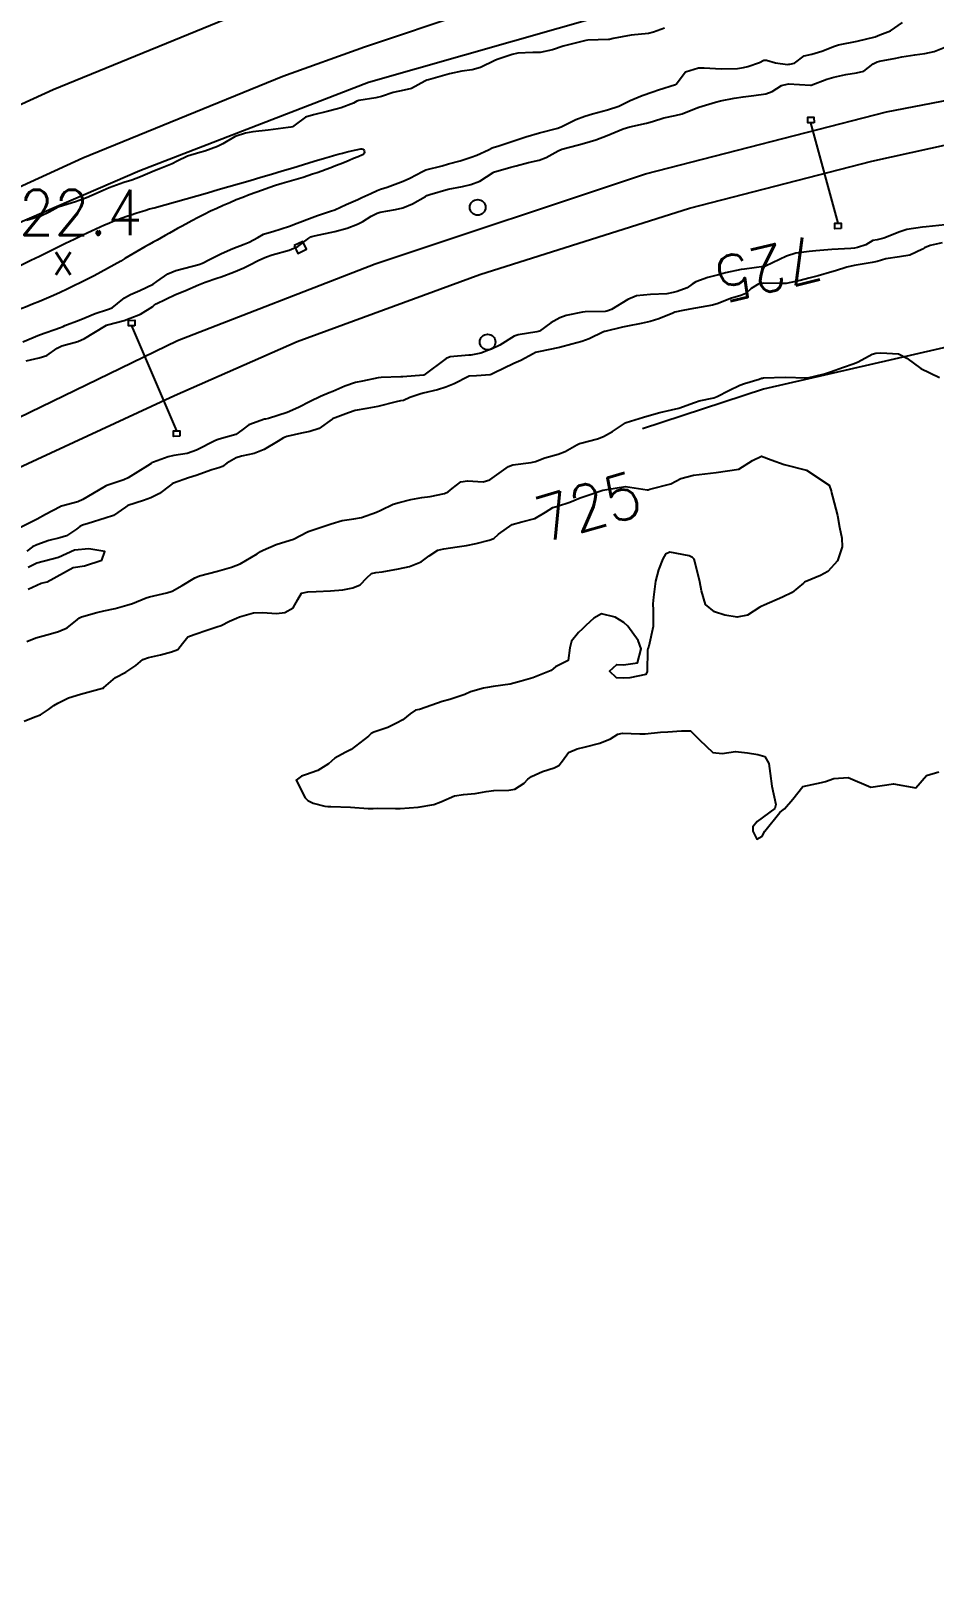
# Model space of a CAD drawing. Header units: metres. Extents: x 307586 to 320046, y 7427249 to 7434250.
# Drawn here: x 313789.4 to 313869.3, y 7432772.2 to 7432909 of the extents above; entities that cross this region are included whole.
import ezdxf
from ezdxf.enums import TextEntityAlignment as Align

# ---------------------------------------------------------------- set-up
doc = ezdxf.new("R2010")
doc.units = ezdxf.units.M
doc.header["$MEASUREMENT"] = 0
for name, color, linetype in [('Armario', 62, 'Continuous'), ('Cotas', 45, 'Continuous'), ('Curvas de Nivel 1m', 11, 'Continuous'), ('Curvas de Nivel 5m', 15, 'Continuous'), ('Divisa', 42, 'FENCELINE2'), ('Hidrografia', 140, 'Continuous'), ('Linha Férrea', 20, 'Continuous'), ('Pontos Cotados', 45, 'Continuous'), ('Portico', 45, 'Continuous'), ('Postes', 20, 'Continuous'), ('Vias Primárias', 230, 'Continuous')]:
    doc.layers.add(name, color=color, linetype=linetype)
doc.styles.add('Style-STANDARD', font='STANDARD.shx')
doc.linetypes.add('FENCELINE2', pattern='A,0.25,-0.1,[132,ltypeshp.shx,S=0.1,R=0,X=-0.1,Y=0],-0.1,1', length=1.45)

# ---------------------------------------------------------------- blocks, each defined once
blk = doc.blocks.new('ELVTXT_123')
at = {"layer": 'Pontos Cotados', "linetype": 'Continuous', "style": 'Style-STANDARD'}
for s, height, p in [('722.4', 4, (0, 4)), ('x', 3, (0, 0))]:
    blk.add_text(s, height=height, dxfattribs=at).set_placement(p, align=Align.MIDDLE_CENTER)

msp = doc.modelspace()

# ---------------------------------------------------------------- linework, layer by layer
at = {"layer": 'Armario'}
msp.add_lwpolyline([(313812.72, 7432890.02), (313813.05, 7432889.33), (313813.81, 7432889.7), (313813.48, 7432890.39)], close=True, dxfattribs=at)
at = {"layer": 'Curvas de Nivel 1m', "elevation": 724, "flags": 128}
for points in [[(313788.71, 7432881.52), (313790.19, 7432882.13), (313792.04, 7432882.79), (313792.2, 7432882.85), (313792.28, 7432882.87), (313792.45, 7432882.95), (313793.71, 7432883.44), (313794.21, 7432883.64), (313795.13, 7432884.01), (313796.22, 7432884.36), (313796.61, 7432884.52), (313797.09, 7432884.89), (313797.72, 7432885.4), (313798.24, 7432885.69), (313799.08, 7432886.04), (313800.25, 7432886.62), (313800.58, 7432886.86), (313801.56, 7432887.54), (313802.27, 7432887.83), (313803.06, 7432888.03), (313804.28, 7432888.34), (313804.61, 7432888.47), (313805.24, 7432888.8), (313806.29, 7432889.32), (313807.3, 7432889.76), (313808.3, 7432890.14), (313808.74, 7432890.32), (313809.51, 7432890.75), (313810, 7432891.05), (313810.31, 7432891.14), (313810.85, 7432891.27), (313812.31, 7432891.75), (313813, 7432892.01), (313814.32, 7432892.52), (313814.79, 7432892.68), (313815.94, 7432893.06), (313816.33, 7432893.2), (313817.33, 7432893.66), (313818.35, 7432894.12), (313818.71, 7432894.27), (313819.52, 7432894.63), (313820.07, 7432894.91), (313820.36, 7432895.02), (313820.96, 7432895.21), (313822.36, 7432895.73), (313822.96, 7432895.99), (313824.08, 7432896.57), (313824.26, 7432896.68), (313824.38, 7432896.73), (313825.83, 7432897.1), (313826.38, 7432897.25), (313827.4, 7432897.52), (313828.39, 7432897.84), (313828.88, 7432898.03), (313829.93, 7432898.5), (313830.23, 7432898.67), (313830.41, 7432898.75), (313830.74, 7432898.83), (313832.41, 7432899.39), (313833.21, 7432899.66), (313834.42, 7432900.02), (313836.06, 7432900.43), (313836.42, 7432900.57), (313837.64, 7432901.19), (313838.43, 7432901.48), (313839.13, 7432901.7), (313840.44, 7432902.04), (313841.46, 7432902.36), (313842.11, 7432902.69), (313842.45, 7432902.87), (313843.5, 7432903.3), (313844.46, 7432903.64), (313844.97, 7432903.81), (313846.47, 7432904.27), (313846.49, 7432904.28), (313846.52, 7432904.3), (313847.36, 7432905.41), (313848.49, 7432905.75), (313849.01, 7432905.75), (313850.49, 7432905.68), (313851.95, 7432905.7), (313852.49, 7432905.79), (313852.85, 7432905.87), (313853.89, 7432906.22), (313854.27, 7432906.44), (313854.5, 7432906.43), (313855.3, 7432906.2), (313856.37, 7432906.06), (313856.49, 7432906.07), (313856.59, 7432906.08), (313856.98, 7432906.18), (313857.86, 7432906.81), (313858.51, 7432906.97), (313859.42, 7432907.24), (313860.52, 7432907.68), (313860.87, 7432907.79), (313862.52, 7432908.11), (313864.12, 7432908.5), (313864.53, 7432908.68), (313865.48, 7432909.02), (313866.54, 7432909.78)], [(313845.48, 7432909.26), (313844.53, 7432908.91), (313844.06, 7432908.8), (313842.53, 7432908.65), (313840.94, 7432908.37), (313840.62, 7432908.28), (313840.52, 7432908.27), (313838.7, 7432908.22), (313838.52, 7432908.18), (313837.1, 7432907.83), (313836.51, 7432907.68), (313835.59, 7432907.35), (313834.5, 7432907.11), (313833.85, 7432907.11), (313832.5, 7432907.06), (313832.02, 7432906.95), (313830.68, 7432906.5), (313830.49, 7432906.42), (313829.21, 7432905.79), (313828.48, 7432905.59), (313827.56, 7432905.45), (313826.48, 7432905.22), (313824.61, 7432904.7), (313824.47, 7432904.67), (313824.4, 7432904.64), (313824.3, 7432904.57), (313823.11, 7432903.94), (313822.46, 7432903.78), (313821.48, 7432903.58), (313820.45, 7432903.23), (313819.96, 7432903.11), (313818.45, 7432902.86), (313818.28, 7432902.8), (313817.97, 7432902.64), (313816.88, 7432902.22), (313816.44, 7432902.1), (313815.65, 7432901.89), (313814.43, 7432901.59), (313813.74, 7432901.39), (313812.8, 7432900.71), (313812.58, 7432900.55), (313812.42, 7432900.51), (313812.19, 7432900.48), (313810.42, 7432900.25), (313809.07, 7432900.1), (313808.42, 7432899.98), (313807.5, 7432899.68), (313806.41, 7432899.03), (313805.95, 7432898.79), (313804.82, 7432898.38), (313804.39, 7432898.26), (313803.28, 7432897.93), (313802.38, 7432897.49), (313801.94, 7432897.27), (313800.91, 7432896.85), (313800.37, 7432896.63), (313799.13, 7432896.11), (313798.36, 7432895.82), (313797.65, 7432895.6), (313796.36, 7432895.14), (313795.84, 7432894.91), (313794.82, 7432894.45), (313794.34, 7432894.26), (313793.38, 7432893.9), (313792.33, 7432893.58), (313791.86, 7432893.43), (313791.05, 7432892.97), (313790.32, 7432892.64), (313789.05, 7432892.26)], [(313870.05, 7432890.28), (313868.98, 7432890.03), (313868.5, 7432889.84), (313868.3, 7432889.72), (313867.18, 7432889.17), (313866.29, 7432889.02), (313865.08, 7432888.86), (313864.29, 7432888.63), (313863.87, 7432888.52), (313862.28, 7432888.26), (313861.61, 7432888.12), (313860.61, 7432887.8), (313860.28, 7432887.69), (313859.07, 7432887.35), (313858.27, 7432887.13), (313857.5, 7432886.93), (313856.26, 7432886.68), (313855.79, 7432886.66), (313854.26, 7432886.7), (313853.84, 7432886.63), (313853.15, 7432886.22), (313852.69, 7432885.79), (313852.25, 7432885.61), (313851.34, 7432885.34), (313850.24, 7432884.9), (313849.74, 7432884.76), (313848.24, 7432884.5), (313848.05, 7432884.47), (313847.12, 7432884.29), (313846.41, 7432884.12), (313846.23, 7432884.05), (313845, 7432883.54), (313844.22, 7432883.31), (313843.42, 7432883.13), (313842.21, 7432882.89), (313841.77, 7432882.8), (313840.2, 7432882.42), (313840.17, 7432882.41), (313840.1, 7432882.38), (313838.83, 7432881.76), (313838.19, 7432881.55), (313837.3, 7432881.3), (313836.19, 7432881.02), (313834.35, 7432880.62), (313834.18, 7432880.58), (313834.08, 7432880.55), (313833.88, 7432880.45), (313832.78, 7432879.86), (313832.17, 7432879.6), (313830.4, 7432878.73), (313830.16, 7432878.62), (313830.07, 7432878.59), (313828.85, 7432878.51), (313828.22, 7432878.46), (313828.16, 7432878.44), (313826.89, 7432877.79), (313826.15, 7432877.51), (313825.42, 7432877.27), (313824.14, 7432876.95), (313823.83, 7432876.88), (313822.96, 7432876.58), (313822.39, 7432876.33), (313822.13, 7432876.29), (313821.75, 7432876.21), (313820.12, 7432875.79), (313819.14, 7432875.61), (313818.12, 7432875.42), (313817.53, 7432875.23), (313816.11, 7432874.68), (313816.09, 7432874.66), (313814.93, 7432873.85), (313814.1, 7432873.57), (313813.36, 7432873.43), (313812.09, 7432873.13), (313811.79, 7432873.02), (313811.31, 7432872.72), (313810.08, 7432871.97), (313809.2, 7432871.62), (313808.07, 7432871.38), (313807.58, 7432871.25), (313806.77, 7432870.77), (313806.38, 7432870.46), (313806.06, 7432870.35), (313805.44, 7432870.17), (313804.05, 7432869.69), (313803.38, 7432869.48), (313802.04, 7432869.01), (313801.93, 7432868.94), (313801.78, 7432868.83), (313800.8, 7432868.07), (313800.03, 7432867.69), (313799.41, 7432867.47), (313798.01, 7432867.02), (313797.92, 7432866.97), (313797.81, 7432866.88), (313796.75, 7432866.15), (313796, 7432865.89), (313794.5, 7432865.42), (313794, 7432865.27), (313793.76, 7432865.17), (313793.47, 7432864.94), (313792.59, 7432864.34), (313791.98, 7432864.16), (313791.02, 7432863.92), (313789.97, 7432863.55), (313789.58, 7432863.36), (313789.06, 7432862.98)], [(313789.06, 7432854.98), (313789.88, 7432855.31), (313791.16, 7432855.67), (313791.88, 7432855.87), (313792.65, 7432856.18), (313793.56, 7432856.93), (313793.74, 7432857.09), (313793.9, 7432857.16), (313795.26, 7432857.55), (313795.9, 7432857.7), (313796.88, 7432857.91), (313797.91, 7432858.2), (313798.43, 7432858.36), (313799.63, 7432858.85), (313799.92, 7432858.95), (313801.47, 7432859.29), (313801.93, 7432859.44), (313802.82, 7432859.93), (313803.94, 7432860.62), (313804.36, 7432860.8), (313805.95, 7432861.22), (313807.17, 7432861.55), (313807.95, 7432861.86), (313809.45, 7432862.74), (313809.75, 7432862.95), (313809.97, 7432863.07), (313811.12, 7432863.57), (313811.98, 7432863.83), (313812.66, 7432864.03), (313813.91, 7432864.69), (313813.96, 7432864.72), (313813.99, 7432864.73), (313814.05, 7432864.74), (313816, 7432865.4), (313816.98, 7432865.68), (313818, 7432865.84), (313818.69, 7432865.95), (313820.01, 7432866.42), (313820.38, 7432866.61), (313821.49, 7432867.13), (313822.02, 7432867.3), (313823.04, 7432867.56), (313824.03, 7432867.74), (313824.77, 7432867.82), (313826.04, 7432868.08), (313826.36, 7432868.22), (313826.7, 7432868.53), (313827.46, 7432869.11), (313828.05, 7432869.2), (313829.45, 7432869.11), (313830.05, 7432869.28), (313831.68, 7432870.48), (313832.06, 7432870.61), (313833.7, 7432870.82), (313834.07, 7432870.92), (313834.89, 7432871.25), (313836.07, 7432871.57), (313836.7, 7432871.79), (313837.73, 7432872.4), (313837.97, 7432872.52), (313838.09, 7432872.55), (313839.56, 7432872.91), (313840.09, 7432873.13), (313840.89, 7432873.58), (313842.04, 7432874.35), (313842.11, 7432874.38), (313843.63, 7432874.83), (313844.12, 7432874.98), (313845.07, 7432875.26), (313846.12, 7432875.5), (313846.77, 7432875.65), (313848.13, 7432876.15), (313848.23, 7432876.18), (313848.56, 7432876.28), (313849.84, 7432876.56), (313850.14, 7432876.67), (313851.18, 7432877.21), (313852.15, 7432877.67), (313852.57, 7432877.81), (313853.85, 7432878.21), (313854.08, 7432878.3), (313854.16, 7432878.3), (313854.26, 7432878.31), (313856.17, 7432878.39), (313858.02, 7432878.31), (313858.16, 7432878.32), (313859.63, 7432878.68), (313860.17, 7432878.84), (313861.32, 7432879.27), (313862.18, 7432879.57), (313862.57, 7432879.71), (313863.27, 7432880.1), (313863.85, 7432880.43), (313864.19, 7432880.5), (313864.62, 7432880.52), (313866.19, 7432880.44), (313866.93, 7432880.05), (313868.17, 7432879.16), (313869.83, 7432878.36)]]:
    msp.add_lwpolyline(points, dxfattribs=at)
at = {"layer": 'Curvas de Nivel 5m', "elevation": 725, "flags": 128}
for points in [[(313789.02, 7432879.84), (313790.17, 7432880.1), (313790.83, 7432880.31), (313791.77, 7432880.95), (313792.18, 7432881.14), (313793.59, 7432881.53), (313794.19, 7432881.8), (313795.97, 7432882.9), (313796.12, 7432882.98), (313796.2, 7432883), (313797.69, 7432883.41), (313798.21, 7432883.6), (313799.12, 7432883.97), (313800.23, 7432884.64), (313800.35, 7432884.74), (313800.52, 7432884.86), (313802.24, 7432885.7), (313803.06, 7432886.01), (313804.25, 7432886.55), (313804.84, 7432886.8), (313805.89, 7432887.15), (313806.26, 7432887.27), (313807.36, 7432887.68), (313808.27, 7432888.07), (313808.75, 7432888.28), (313809.6, 7432888.75), (313810.08, 7432888.95), (313810.29, 7432889.03), (313810.77, 7432889.21), (313812.29, 7432889.63), (313813.06, 7432889.94), (313814.01, 7432890.69), (313814.2, 7432890.8), (313814.3, 7432890.84), (313814.51, 7432890.89), (313816.31, 7432891.28), (313817.4, 7432891.56), (313818.32, 7432891.91), (313818.8, 7432892.15), (313819.55, 7432892.63), (313820.06, 7432892.89), (313820.33, 7432892.97), (313821.7, 7432893.23), (313822.33, 7432893.38), (313823.2, 7432893.72), (313824.35, 7432894.38), (313824.47, 7432894.45), (313824.73, 7432894.56), (313826.36, 7432895.03), (313827.63, 7432895.26), (313828.36, 7432895.42), (313829.15, 7432895.73), (313830.33, 7432896.5), (313830.36, 7432896.51), (313831.9, 7432896.96), (313832.38, 7432897.09), (313833.47, 7432897.38), (313834.39, 7432897.6), (313835.03, 7432897.81), (313836.09, 7432898.42), (313836.4, 7432898.55), (313837.88, 7432898.93), (313838.41, 7432899.08), (313839.41, 7432899.39), (313840.42, 7432899.78), (313841.84, 7432900.36), (313842.42, 7432900.54), (313843.89, 7432900.87), (313844.43, 7432901.02), (313845.44, 7432901.32), (313846.44, 7432901.53), (313847.05, 7432901.68), (313848.44, 7432902.24), (313848.47, 7432902.25), (313848.54, 7432902.28), (313849.99, 7432902.73), (313850.45, 7432902.83), (313851.64, 7432903.06), (313852.46, 7432903.19), (313853.38, 7432903.3), (313854.46, 7432903.46), (313855.02, 7432903.65), (313855.84, 7432904.19), (313856.47, 7432904.35), (313858.41, 7432904.22), (313858.47, 7432904.23), (313859.86, 7432904.76), (313860.48, 7432904.94), (313861.54, 7432905.18), (313862.48, 7432905.31), (313863.12, 7432905.47), (313863.96, 7432906.1), (313864.29, 7432906.3), (313864.5, 7432906.35), (313865.95, 7432906.62), (313866.5, 7432906.74), (313867.63, 7432906.92), (313868.51, 7432907.04), (313869.34, 7432907.21), (313870.52, 7432907.69)], [(313870.32, 7432891.87), (313868.65, 7432891.7), (313868.32, 7432891.67), (313866.93, 7432891.44), (313866.31, 7432891.25), (313864.9, 7432890.67), (313864.31, 7432890.55), (313863.91, 7432890.49), (313863.29, 7432890.1), (313862.55, 7432889.86), (313862.3, 7432889.81), (313861.96, 7432889.78), (313860.3, 7432889.67), (313858.89, 7432889.56), (313858.3, 7432889.51), (313857.1, 7432889.36), (313856.29, 7432889.09), (313854.41, 7432888.21), (313854.31, 7432888.18), (313854.28, 7432888.18), (313852.56, 7432887.94), (313852.28, 7432887.9), (313850.9, 7432887.62), (313850.27, 7432887.45), (313849.33, 7432887.21), (313848.26, 7432886.83), (313847.94, 7432886.6), (313847.48, 7432886.29), (313846.6, 7432885.95), (313846.25, 7432885.86), (313845.7, 7432885.76), (313844.25, 7432885.69), (313843.02, 7432885.57), (313842.24, 7432885.24), (313840.81, 7432884.37), (313840.38, 7432884.23), (313840.23, 7432884.2), (313838.46, 7432884.16), (313838.23, 7432884.14), (313836.8, 7432883.84), (313836.22, 7432883.63), (313835.44, 7432883.2), (313834.43, 7432882.45), (313834.2, 7432882.38), (313832.53, 7432882.14), (313832.2, 7432882.01), (313830.91, 7432881.21), (313830.19, 7432880.87), (313829.93, 7432880.76), (313829.25, 7432880.51), (313828.36, 7432880.34), (313828.18, 7432880.32), (313826.54, 7432880.17), (313826.18, 7432880.04), (313824.19, 7432878.57), (313824.18, 7432878.56), (313822.33, 7432878.42), (313822.16, 7432878.41), (313820.42, 7432878.36), (313820.16, 7432878.32), (313818.77, 7432878.02), (313818.15, 7432877.9), (313817.21, 7432877.59), (313816.14, 7432877.11), (313815.82, 7432876.98), (313815.05, 7432876.68), (313814.13, 7432876.24), (313813.12, 7432875.7), (313812.12, 7432875.24), (313810.45, 7432874.73), (313810.18, 7432874.67), (313810.11, 7432874.66), (313808.71, 7432874.15), (313808.1, 7432873.68), (313807.55, 7432873.31), (313806.08, 7432872.9), (313805.99, 7432872.87), (313805.77, 7432872.78), (313804.07, 7432871.91), (313803.26, 7432871.62), (313802.07, 7432871.45), (313801.57, 7432871.33), (313800.29, 7432870.85), (313800.13, 7432870.79), (313800.06, 7432870.75), (313799.74, 7432870.53), (313798.05, 7432869.48), (313797.65, 7432869.29), (313796.5, 7432868.9), (313796.16, 7432868.78), (313796.04, 7432868.72), (313794.89, 7432868.06), (313794.02, 7432867.55), (313793.59, 7432867.36), (313792.13, 7432866.95), (313792.04, 7432866.92), (313792.01, 7432866.91), (313790.73, 7432866.24), (313790, 7432865.8), (313788.35, 7432864.99)], [(313788.83, 7432847.94), (313789.79, 7432848.32), (313790.27, 7432848.49), (313790.98, 7432848.96), (313791.45, 7432849.31), (313791.81, 7432849.52), (313792.77, 7432849.99), (313793.82, 7432850.33), (313795.76, 7432850.84), (313795.82, 7432850.86), (313795.86, 7432850.86), (313795.88, 7432850.9), (313796.92, 7432851.81), (313797.84, 7432852.27), (313798.73, 7432852.87), (313799.33, 7432853.38), (313799.85, 7432853.58), (313800.89, 7432853.81), (313801.86, 7432854.06), (313802.42, 7432854.27), (313802.84, 7432854.82), (313803.31, 7432855.39), (313803.88, 7432855.6), (313805.1, 7432856.01), (313805.89, 7432856.29), (313806.26, 7432856.41), (313807, 7432856.77), (313807.61, 7432857.05), (313807.9, 7432857.16), (313809.13, 7432857.51), (313809.91, 7432857.55), (313811.15, 7432857.47), (313811.91, 7432857.56), (313812.65, 7432857.97), (313813.05, 7432858.7), (313813.38, 7432859.25), (313813.93, 7432859.39), (313814.67, 7432859.41), (313815.93, 7432859.48), (313817.03, 7432859.55), (313817.93, 7432859.72), (313818.56, 7432860.01), (313819.16, 7432860.63), (313819.58, 7432860.99), (313819.95, 7432861.08), (313820.5, 7432861.16), (313821.95, 7432861.43), (313822.92, 7432861.62), (313823.96, 7432862.04), (313824.66, 7432862.56), (313825.44, 7432863.08), (313825.97, 7432863.19), (313827.16, 7432863.35), (313827.98, 7432863.48), (313828.84, 7432863.65), (313829.98, 7432863.94), (313830.38, 7432864.1), (313830.8, 7432864.49), (313832, 7432865.34), (313832.88, 7432865.59), (313834.01, 7432865.86), (313834.95, 7432866.44), (313835.6, 7432866.85), (313836.02, 7432866.97), (313837.12, 7432867.32), (313838.03, 7432867.7), (313838.55, 7432867.88), (313840.04, 7432868.38), (313842.05, 7432868.69), (313843.96, 7432868.41), (313844.04, 7432868.41), (313844.19, 7432868.47), (313846.05, 7432868.93), (313846.94, 7432869.41), (313848.06, 7432869.72), (313848.57, 7432869.76), (313850.06, 7432869.93), (313852.06, 7432870.23), (313853.28, 7432871.01), (313854.07, 7432871.39), (313854.93, 7432871.06), (313856.07, 7432870.65), (313858.06, 7432870.16), (313860.05, 7432868.82), (313860.23, 7432868.32), (313860.27, 7432868.14), (313860.36, 7432867.82), (313860.78, 7432866.13), (313860.97, 7432865.09), (313861.17, 7432864.12), (313861.22, 7432863.36), (313860.78, 7432862.13), (313859.95, 7432861.18), (313859.28, 7432860.82), (313857.94, 7432860.28), (313857.87, 7432860.24), (313857.79, 7432860.16), (313856.79, 7432859.32), (313855.93, 7432858.9), (313854.31, 7432858.2), (313854.05, 7432858.08), (313853.92, 7432858.01), (313852.82, 7432857.31), (313851.91, 7432857.13), (313850.84, 7432857.32), (313849.91, 7432857.62), (313849.12, 7432858.27), (313848.75, 7432859.46), (313848.62, 7432860.27), (313848.18, 7432862.06), (313848.11, 7432862.28), (313847.97, 7432862.43), (313847.68, 7432862.57), (313845.97, 7432862.88), (313845.58, 7432862.7), (313845.33, 7432862.31), (313844.95, 7432861.32), (313844.7, 7432860.32), (313844.52, 7432858.91), (313844.47, 7432858.32), (313844.48, 7432857.76), (313844.48, 7432856.32), (313844.11, 7432854.56), (313844.01, 7432854.33), (313843.99, 7432854.21), (313843.97, 7432852.33), (313843.84, 7432852.07), (313842.41, 7432851.77), (313841.84, 7432851.73), (313841.24, 7432851.76), (313840.62, 7432852.37), (313841.27, 7432852.94), (313841.85, 7432852.92), (313843.11, 7432853.09), (313843.43, 7432854.33), (313843.15, 7432855.07), (313842.24, 7432856.35), (313841.9, 7432856.68), (313841.13, 7432857.14), (313839.91, 7432857.44), (313839.23, 7432857.06), (313838.54, 7432856.39), (313838.21, 7432856.08), (313837.89, 7432855.79), (313837.27, 7432855.02), (313837.12, 7432854.41), (313836.98, 7432853.29), (313835.85, 7432852.73), (313835.67, 7432852.6), (313835.45, 7432852.43), (313833.84, 7432851.76), (313832.81, 7432851.48), (313831.83, 7432851.22), (313830.32, 7432850.99), (313829.83, 7432850.92), (313829.49, 7432850.84), (313828.32, 7432850.52), (313827.82, 7432850.3), (313826.51, 7432849.84), (313825.81, 7432849.67), (313824.41, 7432849.16), (313823.81, 7432848.97), (313823.46, 7432848.92), (313823, 7432848.58), (313822.33, 7432848.05), (313821.79, 7432847.75), (313821, 7432847.38), (313819.78, 7432846.97), (313819.54, 7432846.85), (313819.31, 7432846.62), (313817.76, 7432845.42), (313817.24, 7432845.16), (313816.33, 7432844.65), (313816.02, 7432844.39), (313815.75, 7432844.16), (313814.83, 7432843.58), (313813.73, 7432843.18), (313813.36, 7432843.06), (313812.91, 7432842.7), (313813.71, 7432841.14), (313813.93, 7432840.91), (313814.41, 7432840.68), (313815.45, 7432840.42), (313815.7, 7432840.39), (313815.96, 7432840.39), (313817.7, 7432840.33), (313819.28, 7432840.2), (313819.7, 7432840.21), (313820.06, 7432840.24), (313821.7, 7432840.2), (313822.09, 7432840.2), (313823.7, 7432840.31), (313825.07, 7432840.55), (313825.71, 7432840.79), (313826.92, 7432841.32), (313827.71, 7432841.44), (313828.73, 7432841.52), (313829.72, 7432841.71), (313830.4, 7432841.8), (313831.72, 7432841.83), (313832.26, 7432841.92), (313833.07, 7432842.46), (313833.39, 7432842.79), (313833.73, 7432843.03), (313834.69, 7432843.48), (313835.74, 7432843.81), (313836.15, 7432844.02), (313836.47, 7432844.41), (313837.01, 7432845.16), (313837.76, 7432845.47), (313838.5, 7432845.66), (313839.77, 7432846), (313840.72, 7432846.37), (313841.35, 7432846.79), (313841.78, 7432846.87), (313843.3, 7432846.82), (313843.78, 7432846.82), (313845.13, 7432846.96), (313845.78, 7432846.99), (313847, 7432847.07), (313847.79, 7432847.09), (313848.59, 7432846.27), (313849.76, 7432845.17), (313850.58, 7432845.07), (313851.76, 7432845.25), (313852.84, 7432845.14), (313853.76, 7432844.98), (313854.36, 7432844.8), (313854.72, 7432844.2), (313854.85, 7432843.3), (313854.98, 7432842.19), (313855.35, 7432840.55), (313855.26, 7432840.19), (313853.69, 7432839.05), (313853.31, 7432838.59), (313853.29, 7432838.21), (313853.67, 7432837.48), (313854.12, 7432837.76), (313854.37, 7432838.2), (313855.7, 7432839.85), (313855.88, 7432840), (313856.1, 7432840.18), (313856.85, 7432841.03), (313857.73, 7432842.16), (313859.38, 7432842.5), (313859.74, 7432842.6), (313860.48, 7432842.87), (313861.74, 7432842.95), (313863.73, 7432842.09), (313865.74, 7432842.4), (313867.73, 7432842.04), (313868.66, 7432843.11), (313869.75, 7432843.44)]]:
    msp.add_lwpolyline(points, dxfattribs=at)
at = {"layer": 'Divisa'}
for points in [[(313405.65, 7432495.73), (313418.64, 7432510.59), (313425.1, 7432521.74), (313455.05, 7432555.03), (313486.75, 7432592.09), (313526.44, 7432643.16), (313561.64, 7432686.2), (313606.66, 7432740.52), (313613.22, 7432748.23), (313615.72, 7432750.98), (313620.71, 7432756.89), (313630.74, 7432768.34), (313647.42, 7432786.85), (313661.29, 7432802.92), (313674.57, 7432816.02), (313689.96, 7432829.77), (313723.71, 7432856.45), (313747.52, 7432870.88), (313775.84, 7432886.63), (313799.06, 7432896.66), (313819.29, 7432904.5), (313848.81, 7432912.94), (313876.24, 7432919.12)], [(313881.36, 7432883.55), (313854.26, 7432877.33), (313843.53, 7432873.82)]]:
    msp.add_lwpolyline(points, dxfattribs=at)
at = {"layer": 'Hidrografia'}
msp.add_lwpolyline([(313769.07, 7432878.6), (313773.62, 7432880.97, -0.008988), (313781.73, 7432885.02, 0.00319), (313794.02, 7432890.98, -0.0471), (313800.33, 7432893.38, 0.00662), (313815.42, 7432897.77, -0.023706), (313818.61, 7432898.58, -0.896098), (313818.78, 7432898.07, -0.035069), (313812.27, 7432895.69, 0.055604), (313803.13, 7432891.93, 0.007079), (313797.38, 7432888.66, -0.046114), (313787.69, 7432884.12, 0.047506), (313772.16, 7432876.78, -0.335428), (313769.85, 7432877.04, -0.117757), (313769.15, 7432877.48, -0.714141)], format="xyb", close=True, dxfattribs=at)
msp.add_lwpolyline([(313789.2, 7432859.62), (313790.35, 7432860.14), (313790.86, 7432860.26), (313793.16, 7432861.54), (313794.18, 7432861.67), (313795.71, 7432862.18), (313795.96, 7432862.94), (313794.56, 7432863.2), (313793.28, 7432863.07), (313791.88, 7432862.43), (313789.97, 7432861.92), (313789.2, 7432861.54)], dxfattribs=at)
at = {"layer": 'Linha Férrea'}
for points in [[(313728.02, 7432838.74), (313742.49, 7432848.54), (313760.8, 7432859.8), (313784.27, 7432872.83), (313802.41, 7432881.63), (313819.89, 7432888.42), (313843.81, 7432896.38), (313865.13, 7432901.86), (313887.01, 7432906.07)], [(313734.19, 7432837.94), (313748.9, 7432848.05), (313758.32, 7432853.76), (313774.51, 7432863.33), (313787.96, 7432870.18), (313802.15, 7432876.76), (313813, 7432881.53), (313829.15, 7432887.47), (313847.7, 7432893.34), (313863.84, 7432897.49), (313879.5, 7432900.95)]]:
    msp.add_lwpolyline(points, dxfattribs=at)
at = {"layer": 'Portico'}
for points in [[(313858.72, 7432900.9), (313858.16, 7432900.9), (313858.16, 7432901.38), (313858.71, 7432901.39)], [(313861.12, 7432891.53), (313860.57, 7432891.52), (313860.56, 7432892), (313861.12, 7432892.01)], [(313798.62, 7432882.93), (313798.07, 7432882.93), (313798.06, 7432883.41), (313798.62, 7432883.42)], [(313802.62, 7432873.15), (313802.06, 7432873.14), (313802.05, 7432873.62), (313802.61, 7432873.63)]]:
    msp.add_lwpolyline(points, close=True, dxfattribs=at)
for points in [[(313860.84, 7432892.01), (313858.44, 7432900.9)], [(313802.33, 7432873.63), (313798.35, 7432882.93)]]:
    msp.add_lwpolyline(points, dxfattribs=at)
at = {"layer": 'Postes'}
for centre in [(313828.96, 7432893.41), (313829.84, 7432881.49)]:
    msp.add_circle(centre, 0.694, dxfattribs=at)
at = {"layer": 'Vias Primárias'}
for points in [[(313544.62, 7432685.36), (313554.82, 7432698.23), (313575.08, 7432721.61), (313592.42, 7432741.02), (313613.08, 7432764.13), (313639.06, 7432793.33), (313655.7, 7432811.55), (313664.05, 7432820.02), (313677.01, 7432831.94), (313682.42, 7432836.69), (313693.59, 7432846.02), (313713.63, 7432860.96), (313730.3, 7432872.11), (313750.13, 7432883.93), (313768.28, 7432893.27), (313791.4, 7432903.85), (313809.36, 7432911.19), (313816.78, 7432913.84), (313826.19, 7432917.02), (313838.44, 7432920.31), (313851.18, 7432923.53), (313860.03, 7432925.38), (313869.18, 7432927.08), (313882.19, 7432929.3)], [(313544.62, 7432685.36), (313554.82, 7432698.23), (313575.08, 7432721.61), (313592.42, 7432741.02), (313613.08, 7432764.13), (313639.06, 7432793.33), (313655.7, 7432811.55), (313664.05, 7432820.02), (313677.01, 7432831.94), (313682.42, 7432836.69), (313693.59, 7432846.02), (313713.63, 7432860.96), (313730.3, 7432872.11), (313750.13, 7432883.93), (313768.28, 7432893.27), (313791.4, 7432903.85), (313809.36, 7432911.19), (313816.78, 7432913.84), (313826.19, 7432917.02), (313838.44, 7432920.31), (313851.18, 7432923.53), (313860.03, 7432925.38), (313869.18, 7432927.08), (313882.19, 7432929.3)], [(313544.51, 7432674.86), (313559.89, 7432694), (313580.04, 7432717.25), (313597.35, 7432736.62), (313618.01, 7432759.74), (313643.96, 7432788.91), (313660.49, 7432807), (313668.63, 7432815.28), (313681.42, 7432827.03), (313686.71, 7432831.68), (313697.68, 7432840.83), (313717.44, 7432855.56), (313733.82, 7432866.53), (313753.33, 7432878.16), (313771.16, 7432887.33), (313794.02, 7432897.79), (313811.72, 7432905.03), (313818.95, 7432907.61), (313828.11, 7432910.7), (313840.11, 7432913.93), (313852.66, 7432917.1), (313861.31, 7432918.91), (313870.34, 7432920.58)], [(313544.51, 7432674.86), (313559.89, 7432694), (313580.04, 7432717.25), (313597.35, 7432736.62), (313618.01, 7432759.74), (313643.96, 7432788.91), (313660.49, 7432807), (313668.63, 7432815.28), (313681.42, 7432827.03), (313686.71, 7432831.68), (313697.68, 7432840.83), (313717.44, 7432855.56), (313733.82, 7432866.53), (313753.33, 7432878.16), (313771.16, 7432887.33), (313794.02, 7432897.79), (313811.72, 7432905.03), (313818.95, 7432907.61), (313828.11, 7432910.7), (313840.11, 7432913.93), (313852.66, 7432917.1), (313861.31, 7432918.91), (313870.34, 7432920.58)]]:
    msp.add_lwpolyline(points, dxfattribs=at)

# ---------------------------------------------------------------- block references
at = {"layer": 'Pontos Cotados', "linetype": 'Continuous'}
msp.add_blockref('ELVTXT_123', (313792.28, 7432888.95, 722.4), dxfattribs=at)

# ---------------------------------------------------------------- texts
at = {"layer": 'Cotas', "style": 'Style-STANDARD'}
for rotation, p in [(193.6303, (313854.65, 7432887.96, 725)), (15.8423, (313838.74, 7432866.91, 725))]:
    msp.add_text('725', height=4, rotation=rotation, dxfattribs=at).set_placement(p, align=Align.MIDDLE_CENTER)

doc.saveas('drawing.dxf')
